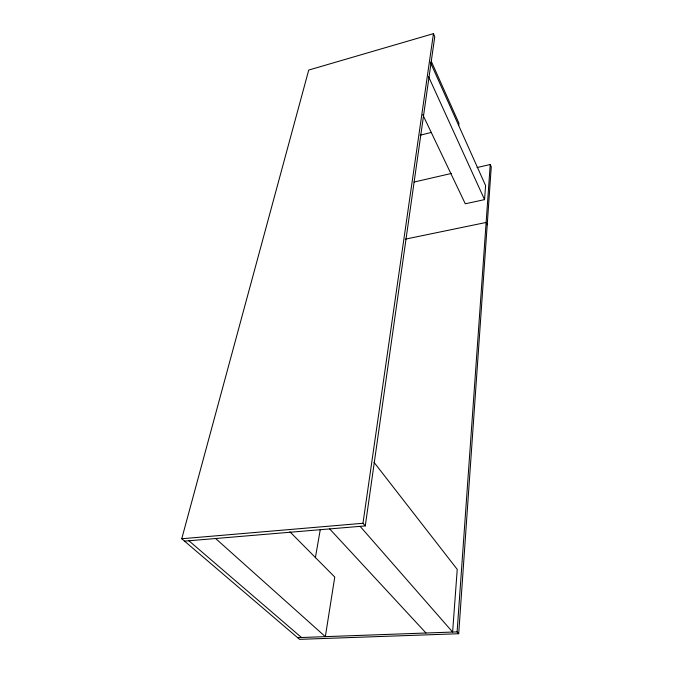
<?xml version="1.0" encoding="UTF-8"?>
<svg xmlns="http://www.w3.org/2000/svg" width="673" height="673" viewBox="0 0 673 673"><rect width="100%" height="100%" fill="white"/><g stroke="black" fill="none" stroke-linecap="round" stroke-linejoin="round"><path stroke-width="1.01" d="M184.528 541.134L365.279 525.916L434.766 36.662L433.454 33.65L308.739 70.051L181.744 538.753L299.586 639.35L458.7 633.73L491.256 166.862L490.238 164.506L477.022 167.552M458.7 633.73L457.102 631.888L490.238 164.506M422.753 114.629L465.287 203.784L484.552 199.62L485.595 185.597L430.51 62.589M458.717 125.573L458.952 123.268L431.258 61.26M365.279 525.916L362.983 523.274L433.454 33.65M315.376 557.757L320.239 529.794M420.112 135.223L431.284 132.43M414.021 182.063L451.617 173.398M405.281 239.159L486.125 222.46L487.218 224.807M181.744 538.753L362.983 523.274M297.592 637.651L457.102 631.888M188.92 540.764L301.512 637.508M215.629 538.518L325.337 636.65L334.759 577.047L289.886 531.779M329.669 528.919L426.009 633.007M360.122 526.353L452.609 632.048L457.236 569.383L374.037 462.343M428.516 76.537L484.552 199.62"/></g></svg>
